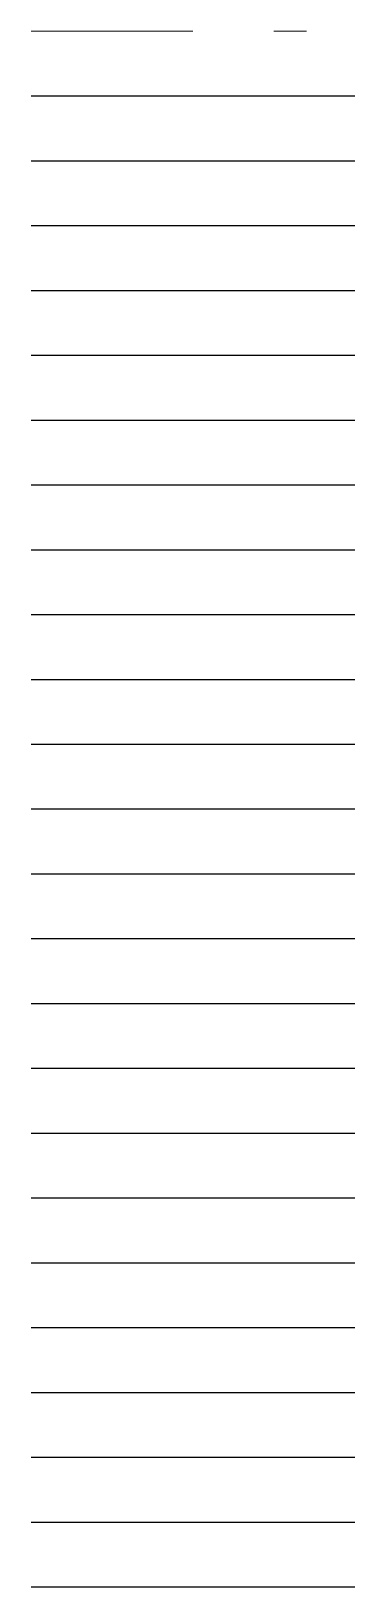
# Model space of a CAD drawing. Header units: millimetres. Extents: x 0 to 1, y 0 to 4.8.
import ezdxf

# ---------------------------------------------------------------- set-up
doc = ezdxf.new("R2010")
doc.units = ezdxf.units.MM
doc.linetypes.add('DASHED', pattern=[19.05, 12.7, -6.35])
doc.linetypes.add('SOF_Strichpunkt', pattern=[1, 0.5, -0.25, 0, -0.25])
doc.layers.add('DK-ING_Achse', color=7, linetype='SOF_Strichpunkt', lineweight=18)
for name, color, linetype in [('DK-ING_Anker', 1, 'Continuous'), ('DK-ING_Ansichtslinie', 1, 'DASHED'), ('DK-ING_Arbeiten', 6, 'Continuous'), ('DK-ING_Arbeitsfuge', 1, 'SOF_ARBEITSFUGE'), ('DK-ING_Aufgehende', 3, 'Continuous'), ('DK-ING_Beschreibung 25mm', 1, 'Continuous'), ('DK-ING_Beschreibung 35mm', 2, 'Continuous'), ('DK-ING_Beschreibung 50mm', 3, 'Continuous'), ('DK-ING_Beschreibung 70mm', 4, 'Continuous'), ('DK-ING_Bewehrung', 2, 'Continuous'), ('DK-ING_Bohrpfahl', 1, 'Continuous'), ('DK-ING_Decke', 3, 'Continuous'), ('DK-ING_Detail', 1, 'Continuous'), ('DK-ING_Fugen', 1, 'Continuous'), ('DK-ING_Fundament', 3, 'Continuous'), ('DK-ING_Hatch', 253, 'Continuous'), ('DK-ING_Nord', 1, 'Continuous'), ('DK-ING_Plankopf', 7, 'Continuous'), ('DK-ING_Rand', 250, 'Continuous'), ('DK-ING_Schnitte', 3, 'Continuous'), ('DK-ING_Spann', 1, 'Continuous'), ('DK-ING_Stempel', 250, 'Continuous'), ('DK-ING_Wand', 3, 'Continuous')]:
    doc.layers.add(name, color=color, linetype=linetype)
doc.layers.add('DK-ING_Ansichtsfenster', color=9, linetype='Continuous', plot=False)
doc.styles.get("Standard").update_dxf_attribs({"font": 'arial.ttf'})
doc.linetypes.add('SOF_ARBEITSFUGE', pattern='A,43.18,["/",Standard,S=25.4,R=10,X=-4.953,Y=-14.478],-12.7,["/",Standard,S=25.4,R=10,X=-4.953,Y=-14.478],43.18', length=99.06)

msp = doc.modelspace()

# ---------------------------------------------------------------- linework, layer by layer
at = {"layer": 'DK-ING_Achse'}
msp.add_line((0, 4.8), (1, 4.8), dxfattribs=at)
at = {"layer": 'DK-ING_Anker'}
msp.add_line((0, 4.6), (1, 4.6), dxfattribs=at)
at = {"layer": 'DK-ING_Ansichtsfenster'}
msp.add_line((0, 4.4), (1, 4.4), dxfattribs=at)
at = {"layer": 'DK-ING_Ansichtslinie'}
msp.add_line((0, 4.2), (1, 4.2), dxfattribs=at)
at = {"layer": 'DK-ING_Arbeiten'}
msp.add_line((0, 4), (1, 4), dxfattribs=at)
at = {"layer": 'DK-ING_Arbeitsfuge'}
msp.add_line((0, 3.8), (1, 3.8), dxfattribs=at)
at = {"layer": 'DK-ING_Aufgehende'}
msp.add_line((0, 3.6), (1, 3.6), dxfattribs=at)
at = {"layer": 'DK-ING_Beschreibung 25mm'}
msp.add_line((0, 0.6), (1, 0.6), dxfattribs=at)
at = {"layer": 'DK-ING_Beschreibung 35mm'}
msp.add_line((0, 0.4), (1, 0.4), dxfattribs=at)
at = {"layer": 'DK-ING_Beschreibung 50mm'}
msp.add_line((0, 0.2), (1, 0.2), dxfattribs=at)
at = {"layer": 'DK-ING_Beschreibung 70mm'}
msp.add_line((0, 0), (1, 0), dxfattribs=at)
at = {"layer": 'DK-ING_Bewehrung'}
msp.add_line((0, 3.4), (1, 3.4), dxfattribs=at)
at = {"layer": 'DK-ING_Bohrpfahl'}
msp.add_line((0, 3.2), (1, 3.2), dxfattribs=at)
at = {"layer": 'DK-ING_Decke'}
msp.add_line((0, 3), (1, 3), dxfattribs=at)
at = {"layer": 'DK-ING_Detail'}
msp.add_line((0, 2.8), (1, 2.8), dxfattribs=at)
at = {"layer": 'DK-ING_Fugen'}
msp.add_line((0, 2.6), (1, 2.6), dxfattribs=at)
at = {"layer": 'DK-ING_Fundament'}
msp.add_line((0, 2.4), (1, 2.4), dxfattribs=at)
at = {"layer": 'DK-ING_Hatch'}
msp.add_line((0, 2.2), (1, 2.2), dxfattribs=at)
at = {"layer": 'DK-ING_Nord'}
msp.add_line((0, 2), (1, 2), dxfattribs=at)
at = {"layer": 'DK-ING_Plankopf'}
msp.add_line((0, 1.8), (1, 1.8), dxfattribs=at)
at = {"layer": 'DK-ING_Rand'}
msp.add_line((0, 1.6), (1, 1.6), dxfattribs=at)
at = {"layer": 'DK-ING_Schnitte'}
msp.add_line((0, 1.4), (1, 1.4), dxfattribs=at)
at = {"layer": 'DK-ING_Spann'}
msp.add_line((0, 1.2), (1, 1.2), dxfattribs=at)
at = {"layer": 'DK-ING_Stempel'}
msp.add_line((0, 1), (1, 1), dxfattribs=at)
at = {"layer": 'DK-ING_Wand'}
msp.add_line((0, 0.8), (1, 0.8), dxfattribs=at)

doc.saveas('drawing.dxf')
